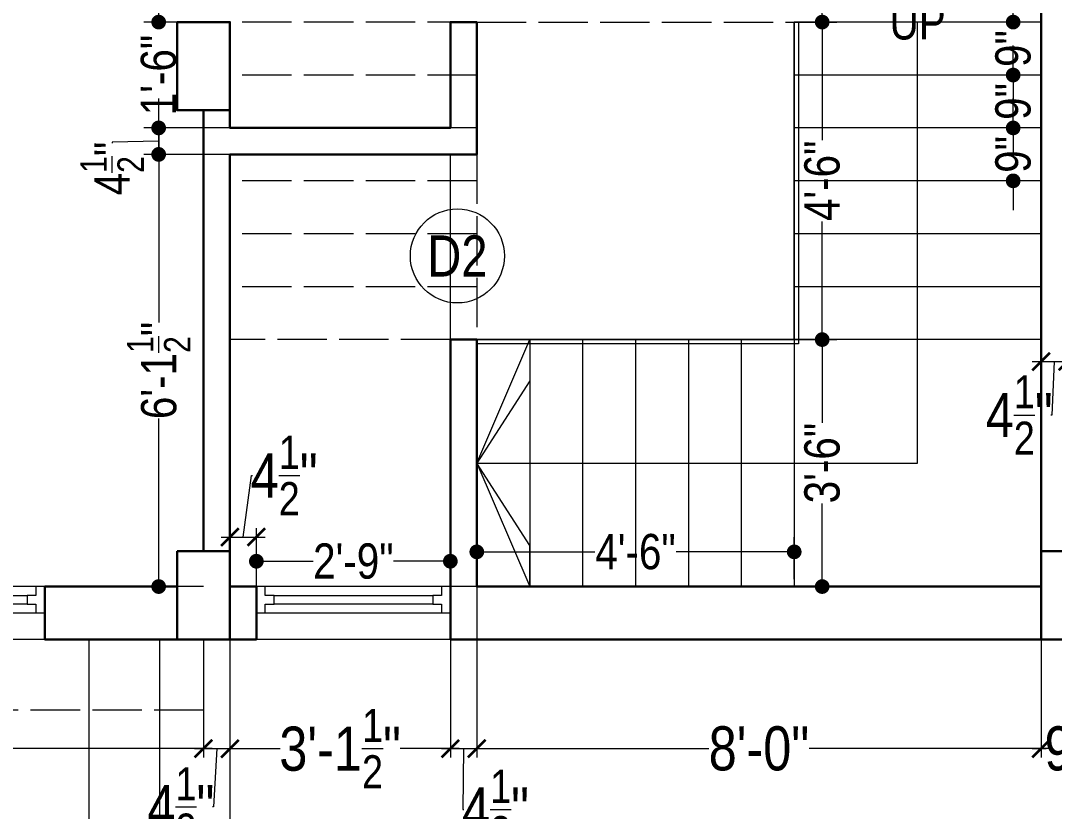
# Model space of a CAD drawing. Header units: millimetres. Extents: x 56222 to 162971, y -175692 to -121287.
# Drawn here: x 155127.7 to 155303.6, y -172640.8 to -172506.4 of the extents above; entities that cross this region are included whole.
import ezdxf

# ---------------------------------------------------------------- set-up
doc = ezdxf.new("R2010")
doc.units = ezdxf.units.MM
doc.header["$MEASUREMENT"] = 0
doc.header["$PDMODE"] = 35
doc.linetypes.add('ACAD_ISO02W100', pattern=[15, 12, -3])
doc.layers.get('Defpoints').update_dxf_attribs({"color": 220})
for name, color, linetype, lineweight in [('COLUMN', 1, 'Continuous', 30), ('FIRST FLOOR ( DIM )', 250, 'Continuous', 9), ('FIRST FLOOR_( PLine )_', 251, 'Continuous', 30), ('GROUND FLOOR', 7, 'Continuous', 9), ('GROUND FLOOR  ( DIM )', 7, 'Continuous', 9), ('GROUND FLOOR  ( PLINE )', 251, 'Continuous', 30), ('GROUND FLOOR ( DW_RAIL )', 7, 'Continuous', 9), ('GROUND FLOOR ( STAIR )', 251, 'Continuous', 9)]:
    doc.layers.add(name, color=color, linetype=linetype, lineweight=lineweight)
doc.layers.add('GROUND FLOOR  ( Text )', color=251, linetype='Continuous')
doc.styles.add('Cn BT~6', font='swissc.ttf', dxfattribs={"height": 6})
doc.styles.add("Cn_BT_0'-0", font='swissc.ttf')
doc.styles.add('Cn_BT_7', font='swissc.ttf', dxfattribs={"height": 7})
doc.styles.add('Cn_BT_7½', font='swissc.ttf', dxfattribs={"height": 7.5})
doc.dimstyles.new('Cn BT~6', dxfattribs={"dimtxt": 0.18, "dimasz": 2.5, "dimexe": 2.5, "dimexo": 0, "dimgap": 0.09, "dimtad": 0, "dimdec": 3, "dimzin": 3, "dimdsep": 46, "dimlunit": 4, "dimtxsty": 'Cn BT~6', "dimblk": 'DOT', "dimcen": 0.09, "dimdle": 2, "dimclrd": 250, "dimclre": 250, "dimclrt": 5, "dimadec": 0, "dimazin": 0, "dimtfac": 0.75, "dimtdec": 3, "dimtofl": 0, "dimtmove": 0, "dimatfit": 3, "dimfxl": 1, "dimtolj": 1, "dimtzin": 0, "dimlwd": 15, "dimlwe": 15, "dimarcsym": 0})
doc.dimstyles.new('Cn_BT_7½', dxfattribs={"dimtxt": 9, "dimasz": 3, "dimexe": 1.5, "dimexo": 0, "dimgap": 0.09, "dimtad": 0, "dimdec": 3, "dimzin": 3, "dimdsep": 46, "dimlunit": 4, "dimtxsty": 'Cn_BT_7½', "dimblk": 'ARCHTICK', "dimcen": 0.09, "dimdle": 1.5, "dimclrd": 251, "dimclre": 251, "dimclrt": 14, "dimadec": 0, "dimazin": 0, "dimtfac": 0.75, "dimtdec": 3, "dimtofl": 0, "dimtmove": 0, "dimatfit": 3, "dimfxl": 0, "dimtolj": 1, "dimtzin": 0, "dimlwd": 15, "dimlwe": 15, "dimarcsym": 0})

# ---------------------------------------------------------------- blocks, each defined once
blk = doc.blocks.new('_Dot')
at = {"color": 0, "linetype": 'ByBlock', "lineweight": -2}
blk.add_line((-0.5, 0), (-1, 0), dxfattribs=at)
at = {"color": 0, "linetype": 'ByBlock', "const_width": 0.5}
blk.add_lwpolyline([(-0.25, 0, 1), (0.25, 0, 1)], format="xyb", close=True, dxfattribs=at)
blk = doc.blocks.new('*D132')
at = {"layer": 'Defpoints', "color": 0, "transparency": 16777216}
for p in [(155264.06, -172461.62), (155265.3, -172461.62), (155259.3, -172506.62)]:
    blk.add_point(p, dxfattribs=at)
at = {"layer": 'GROUND FLOOR  ( DIM )', "color": 250, "lineweight": 15, "transparency": 16777216}
for p, q in [((155265.3, -172461.62), (155261.56, -172461.62)), ((155264.06, -172464.12), (155264.06, -172477.26)), ((155264.06, -172504.12), (155264.06, -172490.98)), ((155259.3, -172506.62), (155266.56, -172506.62))]:
    blk.add_line(p, q, dxfattribs=at)
at = {"layer": 'GROUND FLOOR  ( DIM )', "color": 250, "lineweight": 15, "transparency": 16777216, "xscale": 2.5, "yscale": 2.5, "zscale": 2.5}
for p, rotation in [((155264.06, -172461.62), 90), ((155264.06, -172506.62), 270)]:
    blk.add_blockref('_Dot', p, dxfattribs=dict(at, rotation=rotation))
at = {"layer": 'GROUND FLOOR  ( DIM )', "color": 5, "transparency": 16777216, "insert": (155264.06, -172484.12), "char_height": 6, "attachment_point": 5, "rotation": 90, "style": 'Cn BT~6'}
blk.add_mtext('\\A1;3\'-9"', dxfattribs=at)
blk = doc.blocks.new('_ArchTick')
at = {"color": 0, "linetype": 'ByBlock', "const_width": 0.15}
blk.add_lwpolyline([(-0.5, -0.5), (0.5, 0.5)], dxfattribs=at)
blk = doc.blocks.new('*D145')
at = {"layer": 'Defpoints', "color": 0, "transparency": 16777216}
for p in [(155008.8, -172611.62), (155158.8, -172611.62), (155158.8, -172630.19)]:
    blk.add_point(p, dxfattribs=at)
at = {"layer": 'GROUND FLOOR  ( DIM )', "color": 251, "lineweight": 15, "transparency": 16777216}
for p, q in [((155008.8, -172611.62), (155008.8, -172631.69)), ((155158.8, -172611.62), (155158.8, -172631.69)), ((155007.3, -172630.19), (155072.94, -172630.19)), ((155160.3, -172630.19), (155094.66, -172630.19))]:
    blk.add_line(p, q, dxfattribs=at)
at = {"layer": 'GROUND FLOOR  ( DIM )', "color": 251, "lineweight": 15, "transparency": 16777216, "xscale": 3, "yscale": 3, "zscale": 3, "rotation": 180}
blk.add_blockref('_ArchTick', (155008.8, -172630.19), dxfattribs=at)
at = {"layer": 'GROUND FLOOR  ( DIM )', "color": 251, "lineweight": 15, "transparency": 16777216, "xscale": 3, "yscale": 3, "zscale": 3}
blk.add_blockref('_ArchTick', (155158.8, -172630.19), dxfattribs=at)
at = {"layer": 'GROUND FLOOR  ( DIM )', "color": 14, "transparency": 16777216, "insert": (155083.8, -172630.19), "char_height": 7.5, "attachment_point": 5, "style": 'Cn_BT_7½'}
blk.add_mtext('\\A1;12\'-6"', dxfattribs=at)
blk = doc.blocks.new('*D146')
at = {"layer": 'Defpoints', "color": 0, "transparency": 16777216}
for p in [(155158.8, -172611.62), (155163.3, -172611.62), (155163.3, -172630.19)]:
    blk.add_point(p, dxfattribs=at)
at = {"layer": 'GROUND FLOOR  ( DIM )', "color": 251, "lineweight": 15, "transparency": 16777216}
for p, q in [((155158.8, -172611.62), (155158.8, -172631.69)), ((155163.3, -172611.62), (155163.3, -172631.69)), ((155157.3, -172630.19), (155164.8, -172630.19)), ((155161.05, -172630.19), (155160.51, -172640.11)), ((155160.51, -172640.11), (155160.33, -172640.11))]:
    blk.add_line(p, q, dxfattribs=at)
at = {"layer": 'GROUND FLOOR  ( DIM )', "color": 251, "lineweight": 15, "transparency": 16777216, "xscale": 3, "yscale": 3, "zscale": 3, "rotation": 180}
blk.add_blockref('_ArchTick', (155158.8, -172630.19), dxfattribs=at)
at = {"layer": 'GROUND FLOOR  ( DIM )', "color": 251, "lineweight": 15, "transparency": 16777216, "xscale": 3, "yscale": 3, "zscale": 3}
blk.add_blockref('_ArchTick', (155163.3, -172630.19), dxfattribs=at)
at = {"layer": 'GROUND FLOOR  ( DIM )', "color": 14, "transparency": 16777216, "insert": (155154.96, -172640.11), "char_height": 7.5, "attachment_point": 5, "style": 'Cn_BT_7½'}
blk.add_mtext('\\A1;4{\\H0.750000x;\\S1/2;}"', dxfattribs=at)
blk = doc.blocks.new('*D147')
at = {"layer": 'Defpoints', "color": 0, "transparency": 16777216}
for p in [(155163.3, -172611.62), (155200.8, -172611.62), (155200.8, -172630.19)]:
    blk.add_point(p, dxfattribs=at)
at = {"layer": 'GROUND FLOOR  ( DIM )', "color": 251, "lineweight": 15, "transparency": 16777216}
for p, q in [((155163.3, -172611.62), (155163.3, -172631.69)), ((155200.8, -172611.62), (155200.8, -172631.69)), ((155161.8, -172630.19), (155171.83, -172630.19)), ((155202.3, -172630.19), (155192.28, -172630.19))]:
    blk.add_line(p, q, dxfattribs=at)
at = {"layer": 'GROUND FLOOR  ( DIM )', "color": 251, "lineweight": 15, "transparency": 16777216, "xscale": 3, "yscale": 3, "zscale": 3, "rotation": 180}
blk.add_blockref('_ArchTick', (155163.3, -172630.19), dxfattribs=at)
at = {"layer": 'GROUND FLOOR  ( DIM )', "color": 251, "lineweight": 15, "transparency": 16777216, "xscale": 3, "yscale": 3, "zscale": 3}
blk.add_blockref('_ArchTick', (155200.8, -172630.19), dxfattribs=at)
at = {"layer": 'GROUND FLOOR  ( DIM )', "color": 14, "transparency": 16777216, "insert": (155182.05, -172630.19), "char_height": 7.5, "attachment_point": 5, "style": 'Cn_BT_7½'}
blk.add_mtext('\\A1;3\'-1{\\H0.750000x;\\S1/2;}"', dxfattribs=at)
blk = doc.blocks.new('*D148')
at = {"layer": 'Defpoints', "color": 0, "transparency": 16777216}
for p in [(155205.3, -172602.62), (155200.8, -172611.62), (155205.3, -172630.19)]:
    blk.add_point(p, dxfattribs=at)
at = {"layer": 'GROUND FLOOR  ( DIM )', "color": 251, "lineweight": 15, "transparency": 16777216}
for p, q in [((155205.3, -172602.62), (155205.3, -172631.69)), ((155200.8, -172611.62), (155200.8, -172631.69)), ((155199.3, -172630.19), (155206.8, -172630.19)), ((155203.05, -172630.19), (155202.93, -172640.54)), ((155202.93, -172640.54), (155203.11, -172640.54))]:
    blk.add_line(p, q, dxfattribs=at)
at = {"layer": 'GROUND FLOOR  ( DIM )', "color": 251, "lineweight": 15, "transparency": 16777216, "xscale": 3, "yscale": 3, "zscale": 3, "rotation": 180}
blk.add_blockref('_ArchTick', (155200.8, -172630.19), dxfattribs=at)
at = {"layer": 'GROUND FLOOR  ( DIM )', "color": 251, "lineweight": 15, "transparency": 16777216, "xscale": 3, "yscale": 3, "zscale": 3}
blk.add_blockref('_ArchTick', (155205.3, -172630.19), dxfattribs=at)
at = {"layer": 'GROUND FLOOR  ( DIM )', "color": 14, "transparency": 16777216, "insert": (155208.48, -172640.54), "char_height": 7.5, "attachment_point": 5, "style": 'Cn_BT_7½'}
blk.add_mtext('\\A1;4{\\H0.750000x;\\S1/2;}"', dxfattribs=at)
blk = doc.blocks.new('*D149')
at = {"layer": 'Defpoints', "color": 0, "transparency": 16777216}
for p in [(155205.3, -172602.62), (155301.3, -172611.62), (155301.3, -172630.19)]:
    blk.add_point(p, dxfattribs=at)
at = {"layer": 'GROUND FLOOR  ( DIM )', "color": 251, "lineweight": 15, "transparency": 16777216}
for p, q in [((155205.3, -172602.62), (155205.3, -172631.69)), ((155301.3, -172611.62), (155301.3, -172631.69)), ((155203.8, -172630.19), (155244.78, -172630.19)), ((155302.8, -172630.19), (155261.82, -172630.19))]:
    blk.add_line(p, q, dxfattribs=at)
at = {"layer": 'GROUND FLOOR  ( DIM )', "color": 251, "lineweight": 15, "transparency": 16777216, "xscale": 3, "yscale": 3, "zscale": 3, "rotation": 180}
blk.add_blockref('_ArchTick', (155205.3, -172630.19), dxfattribs=at)
at = {"layer": 'GROUND FLOOR  ( DIM )', "color": 251, "lineweight": 15, "transparency": 16777216, "xscale": 3, "yscale": 3, "zscale": 3}
blk.add_blockref('_ArchTick', (155301.3, -172630.19), dxfattribs=at)
at = {"layer": 'GROUND FLOOR  ( DIM )', "color": 14, "transparency": 16777216, "insert": (155253.3, -172630.19), "char_height": 7.5, "attachment_point": 5, "style": 'Cn_BT_7½'}
blk.add_mtext('\\A1;8\'-0"', dxfattribs=at)
blk = doc.blocks.new('*D150')
at = {"layer": 'Defpoints', "color": 0, "transparency": 16777216}
for p in [(155301.3, -172611.62), (155310.3, -172611.62), (155310.3, -172630.19)]:
    blk.add_point(p, dxfattribs=at)
at = {"layer": 'GROUND FLOOR  ( DIM )', "color": 251, "lineweight": 15, "transparency": 16777216}
for p, q in [((155301.3, -172611.62), (155301.3, -172631.69)), ((155310.3, -172611.62), (155310.3, -172631.69)), ((155299.8, -172630.19), (155302.15, -172630.19)), ((155311.8, -172630.19), (155309.46, -172630.19))]:
    blk.add_line(p, q, dxfattribs=at)
at = {"layer": 'GROUND FLOOR  ( DIM )', "color": 251, "lineweight": 15, "transparency": 16777216, "xscale": 3, "yscale": 3, "zscale": 3, "rotation": 180}
blk.add_blockref('_ArchTick', (155301.3, -172630.19), dxfattribs=at)
at = {"layer": 'GROUND FLOOR  ( DIM )', "color": 251, "lineweight": 15, "transparency": 16777216, "xscale": 3, "yscale": 3, "zscale": 3}
blk.add_blockref('_ArchTick', (155310.3, -172630.19), dxfattribs=at)
at = {"layer": 'GROUND FLOOR  ( DIM )', "color": 14, "transparency": 16777216, "insert": (155305.8, -172630.19), "char_height": 7.5, "attachment_point": 5, "style": 'Cn_BT_7½'}
blk.add_mtext('\\A1;9"', dxfattribs=at)
blk = doc.blocks.new('*D153')
at = {"layer": 'Defpoints', "color": 0, "transparency": 16777216}
for p in [(155151.18, -172529.12), (155163.3, -172529.12), (155158.8, -172602.62)]:
    blk.add_point(p, dxfattribs=at)
at = {"layer": 'GROUND FLOOR  ( DIM )', "color": 250, "lineweight": 15, "transparency": 16777216}
for p, q in [((155163.3, -172529.12), (155148.68, -172529.12)), ((155151.18, -172531.62), (155151.18, -172557.7)), ((155151.18, -172600.12), (155151.18, -172574.04)), ((155158.8, -172602.62), (155148.68, -172602.62))]:
    blk.add_line(p, q, dxfattribs=at)
at = {"layer": 'GROUND FLOOR  ( DIM )', "color": 250, "lineweight": 15, "transparency": 16777216, "xscale": 2.5, "yscale": 2.5, "zscale": 2.5}
for p, rotation in [((155151.18, -172529.12), 90), ((155151.18, -172602.62), 270)]:
    blk.add_blockref('_Dot', p, dxfattribs=dict(at, rotation=rotation))
at = {"layer": 'GROUND FLOOR  ( DIM )', "color": 5, "transparency": 16777216, "insert": (155151.18, -172565.87), "char_height": 6, "attachment_point": 5, "rotation": 90, "style": 'Cn BT~6'}
blk.add_mtext('\\A1;6\'-1{\\H0.750000x;\\S1/2;}"', dxfattribs=at)
blk = doc.blocks.new('*D154')
at = {"layer": 'Defpoints', "color": 0, "transparency": 16777216}
for p in [(155151.18, -172524.62), (155163.3, -172524.62), (155163.3, -172529.12)]:
    blk.add_point(p, dxfattribs=at)
at = {"layer": 'GROUND FLOOR  ( DIM )', "color": 250, "lineweight": 15, "transparency": 16777216}
for p, q in [((155151.18, -172522.12), (155151.18, -172519.62)), ((155163.3, -172524.62), (155148.68, -172524.62)), ((155151.18, -172529.12), (155151.18, -172524.62)), ((155151.18, -172526.87), (155143.26, -172527.04)), ((155143.26, -172527.04), (155143.26, -172527.22)), ((155163.3, -172529.12), (155148.68, -172529.12)), ((155151.18, -172531.62), (155151.18, -172534.12))]:
    blk.add_line(p, q, dxfattribs=at)
at = {"layer": 'GROUND FLOOR  ( DIM )', "color": 250, "lineweight": 15, "transparency": 16777216, "xscale": 2.5, "yscale": 2.5, "zscale": 2.5}
for p, rotation in [((155151.18, -172524.62), 270), ((155151.18, -172529.12), 90)]:
    blk.add_blockref('_Dot', p, dxfattribs=dict(at, rotation=rotation))
at = {"layer": 'GROUND FLOOR  ( DIM )', "color": 5, "transparency": 16777216, "insert": (155143.26, -172531.53), "char_height": 6, "attachment_point": 5, "rotation": 90, "style": 'Cn BT~6'}
blk.add_mtext('\\A1;4{\\H0.750000x;\\S1/2;}"', dxfattribs=at)
blk = doc.blocks.new('*D155')
at = {"layer": 'Defpoints', "color": 0, "transparency": 16777216}
for p in [(155151.18, -172506.62), (155158.8, -172506.62), (155163.3, -172524.62)]:
    blk.add_point(p, dxfattribs=at)
at = {"layer": 'GROUND FLOOR  ( DIM )', "color": 250, "lineweight": 15, "transparency": 16777216}
for p, q in [((155151.18, -172504.12), (155151.18, -172501.62)), ((155158.8, -172506.62), (155148.68, -172506.62)), ((155163.3, -172524.62), (155148.68, -172524.62)), ((155151.18, -172527.12), (155151.18, -172529.62))]:
    blk.add_line(p, q, dxfattribs=at)
at = {"layer": 'GROUND FLOOR  ( DIM )', "color": 250, "lineweight": 15, "transparency": 16777216, "xscale": 2.5, "yscale": 2.5, "zscale": 2.5}
for p, rotation in [((155151.18, -172506.62), 270), ((155151.18, -172524.62), 90)]:
    blk.add_blockref('_Dot', p, dxfattribs=dict(at, rotation=rotation))
at = {"layer": 'GROUND FLOOR  ( DIM )', "color": 5, "transparency": 16777216, "insert": (155151.18, -172515.62), "char_height": 6, "attachment_point": 5, "rotation": 90, "style": 'Cn BT~6'}
blk.add_mtext('\\A1;1\'-6"', dxfattribs=at)
blk = doc.blocks.new('*D161')
at = {"layer": 'Defpoints', "color": 0, "transparency": 16777216}
for p in [(155205.3, -172596.72), (155205.3, -172601.35), (155259.3, -172601.35)]:
    blk.add_point(p, dxfattribs=at)
at = {"layer": 'GROUND FLOOR  ( DIM )', "color": 250, "lineweight": 15, "transparency": 16777216}
for p, q in [((155205.3, -172601.35), (155205.3, -172594.22)), ((155259.3, -172601.35), (155259.3, -172594.22)), ((155207.8, -172596.72), (155225.41, -172596.72)), ((155256.8, -172596.72), (155239.2, -172596.72))]:
    blk.add_line(p, q, dxfattribs=at)
at = {"layer": 'GROUND FLOOR  ( DIM )', "color": 250, "lineweight": 15, "transparency": 16777216, "xscale": 2.5, "yscale": 2.5, "zscale": 2.5, "rotation": 180}
blk.add_blockref('_Dot', (155205.3, -172596.72), dxfattribs=at)
at = {"layer": 'GROUND FLOOR  ( DIM )', "color": 250, "lineweight": 15, "transparency": 16777216, "xscale": 2.5, "yscale": 2.5, "zscale": 2.5}
blk.add_blockref('_Dot', (155259.3, -172596.72), dxfattribs=at)
at = {"layer": 'GROUND FLOOR  ( DIM )', "color": 5, "transparency": 16777216, "insert": (155232.3, -172596.72), "char_height": 6, "attachment_point": 5, "style": 'Cn BT~6'}
blk.add_mtext('\\A1;4\'-6"', dxfattribs=at)
blk = doc.blocks.new('*D162')
at = {"layer": 'Defpoints', "color": 0, "transparency": 16777216}
for p in [(155301.3, -172506.62), (155296.55, -172515.62), (155300.6, -172515.62)]:
    blk.add_point(p, dxfattribs=at)
at = {"layer": 'GROUND FLOOR  ( DIM )', "color": 250, "lineweight": 15, "transparency": 16777216}
for p, q in [((155296.55, -172504.12), (155296.55, -172501.62)), ((155301.3, -172506.62), (155294.05, -172506.62)), ((155300.6, -172515.62), (155294.05, -172515.62)), ((155296.55, -172518.12), (155296.55, -172520.62))]:
    blk.add_line(p, q, dxfattribs=at)
at = {"layer": 'GROUND FLOOR  ( DIM )', "color": 250, "lineweight": 15, "transparency": 16777216, "xscale": 2.5, "yscale": 2.5, "zscale": 2.5}
for p, rotation in [((155296.55, -172506.62), 270), ((155296.55, -172515.62), 90)]:
    blk.add_blockref('_Dot', p, dxfattribs=dict(at, rotation=rotation))
at = {"layer": 'GROUND FLOOR  ( DIM )', "color": 5, "transparency": 16777216, "insert": (155296.55, -172511.12), "char_height": 6, "attachment_point": 5, "rotation": 90, "style": 'Cn BT~6'}
blk.add_mtext('\\A1;9"', dxfattribs=at)
blk = doc.blocks.new('*D163')
at = {"layer": 'Defpoints', "color": 0, "transparency": 16777216}
for p in [(155300.6, -172515.62), (155296.55, -172524.62), (155300.6, -172524.62)]:
    blk.add_point(p, dxfattribs=at)
at = {"layer": 'GROUND FLOOR  ( DIM )', "color": 250, "lineweight": 15, "transparency": 16777216}
for p, q in [((155296.55, -172513.12), (155296.55, -172510.62)), ((155300.6, -172515.62), (155294.05, -172515.62)), ((155300.6, -172524.62), (155294.05, -172524.62)), ((155296.55, -172527.12), (155296.55, -172529.62))]:
    blk.add_line(p, q, dxfattribs=at)
at = {"layer": 'GROUND FLOOR  ( DIM )', "color": 250, "lineweight": 15, "transparency": 16777216, "xscale": 2.5, "yscale": 2.5, "zscale": 2.5}
for p, rotation in [((155296.55, -172515.62), 270), ((155296.55, -172524.62), 90)]:
    blk.add_blockref('_Dot', p, dxfattribs=dict(at, rotation=rotation))
at = {"layer": 'GROUND FLOOR  ( DIM )', "color": 5, "transparency": 16777216, "insert": (155296.55, -172520.12), "char_height": 6, "attachment_point": 5, "rotation": 90, "style": 'Cn BT~6'}
blk.add_mtext('\\A1;9"', dxfattribs=at)
blk = doc.blocks.new('*D164')
at = {"layer": 'Defpoints', "color": 0, "transparency": 16777216}
for p in [(155300.6, -172524.62), (155296.55, -172533.62), (155300.6, -172533.62)]:
    blk.add_point(p, dxfattribs=at)
at = {"layer": 'GROUND FLOOR  ( DIM )', "color": 250, "lineweight": 15, "transparency": 16777216}
for p, q in [((155296.55, -172522.12), (155296.55, -172519.62)), ((155300.6, -172524.62), (155294.05, -172524.62)), ((155300.6, -172533.62), (155294.05, -172533.62)), ((155296.55, -172536.12), (155296.55, -172538.62))]:
    blk.add_line(p, q, dxfattribs=at)
at = {"layer": 'GROUND FLOOR  ( DIM )', "color": 250, "lineweight": 15, "transparency": 16777216, "xscale": 2.5, "yscale": 2.5, "zscale": 2.5}
for p, rotation in [((155296.55, -172524.62), 270), ((155296.55, -172533.62), 90)]:
    blk.add_blockref('_Dot', p, dxfattribs=dict(at, rotation=rotation))
at = {"layer": 'GROUND FLOOR  ( DIM )', "color": 5, "transparency": 16777216, "insert": (155296.55, -172529.12), "char_height": 6, "attachment_point": 5, "rotation": 90, "style": 'Cn BT~6'}
blk.add_mtext('\\A1;9"', dxfattribs=at)
blk = doc.blocks.new('*D165')
at = {"layer": 'Defpoints', "color": 0, "transparency": 16777216}
for p in [(155259.3, -172560.62), (155264.06, -172560.62), (155259.3, -172602.62)]:
    blk.add_point(p, dxfattribs=at)
at = {"layer": 'GROUND FLOOR  ( DIM )', "color": 250, "lineweight": 15, "transparency": 16777216}
for p, q in [((155259.3, -172560.62), (155266.56, -172560.62)), ((155264.06, -172563.12), (155264.06, -172574.76)), ((155264.06, -172600.12), (155264.06, -172588.48)), ((155259.3, -172602.62), (155266.56, -172602.62))]:
    blk.add_line(p, q, dxfattribs=at)
at = {"layer": 'GROUND FLOOR  ( DIM )', "color": 250, "lineweight": 15, "transparency": 16777216, "xscale": 2.5, "yscale": 2.5, "zscale": 2.5}
for p, rotation in [((155264.06, -172560.62), 90), ((155264.06, -172602.62), 270)]:
    blk.add_blockref('_Dot', p, dxfattribs=dict(at, rotation=rotation))
at = {"layer": 'GROUND FLOOR  ( DIM )', "color": 5, "transparency": 16777216, "insert": (155264.06, -172581.62), "char_height": 6, "attachment_point": 5, "rotation": 90, "style": 'Cn BT~6'}
blk.add_mtext('\\A1;3\'-6"', dxfattribs=at)
blk = doc.blocks.new('*D166')
at = {"layer": 'Defpoints', "color": 0, "transparency": 16777216}
for p in [(155260, -172506.62), (155264.06, -172506.62), (155259.3, -172560.62)]:
    blk.add_point(p, dxfattribs=at)
at = {"layer": 'GROUND FLOOR  ( DIM )', "color": 250, "lineweight": 15, "transparency": 16777216}
for p, q in [((155260, -172506.62), (155266.56, -172506.62)), ((155264.06, -172509.12), (155264.06, -172526.72)), ((155264.06, -172558.12), (155264.06, -172540.51)), ((155259.3, -172560.62), (155266.56, -172560.62))]:
    blk.add_line(p, q, dxfattribs=at)
at = {"layer": 'GROUND FLOOR  ( DIM )', "color": 250, "lineweight": 15, "transparency": 16777216, "xscale": 2.5, "yscale": 2.5, "zscale": 2.5}
for p, rotation in [((155264.06, -172506.62), 90), ((155264.06, -172560.62), 270)]:
    blk.add_blockref('_Dot', p, dxfattribs=dict(at, rotation=rotation))
at = {"layer": 'GROUND FLOOR  ( DIM )', "color": 5, "transparency": 16777216, "insert": (155264.06, -172533.62), "char_height": 6, "attachment_point": 5, "rotation": 90, "style": 'Cn BT~6'}
blk.add_mtext('\\A1;4\'-6"', dxfattribs=at)
blk = doc.blocks.new('*D170')
at = {"layer": 'Defpoints', "color": 0, "transparency": 16777216}
for p in [(154999.8, -172611.62), (155400.3, -172611.62), (155400.3, -172659.91)]:
    blk.add_point(p, dxfattribs=at)
at = {"layer": 'GROUND FLOOR  ( DIM )', "color": 250, "lineweight": 15, "transparency": 16777216}
for p, q in [((154999.8, -172611.62), (154999.8, -172662.41)), ((155400.3, -172611.62), (155400.3, -172662.41)), ((155002.3, -172659.91), (155187.87, -172659.91)), ((155397.8, -172659.91), (155212.24, -172659.91))]:
    blk.add_line(p, q, dxfattribs=at)
at = {"layer": 'GROUND FLOOR  ( DIM )', "color": 250, "lineweight": 15, "transparency": 16777216, "xscale": 2.5, "yscale": 2.5, "zscale": 2.5, "rotation": 180}
blk.add_blockref('_Dot', (154999.8, -172659.91), dxfattribs=at)
at = {"layer": 'GROUND FLOOR  ( DIM )', "color": 250, "lineweight": 15, "transparency": 16777216, "xscale": 2.5, "yscale": 2.5, "zscale": 2.5}
blk.add_blockref('_Dot', (155400.3, -172659.91), dxfattribs=at)
at = {"layer": 'GROUND FLOOR  ( DIM )', "color": 5, "transparency": 16777216, "insert": (155200.05, -172659.91), "char_height": 7, "attachment_point": 5, "style": "Cn_BT_0'-0"}
blk.add_mtext('\\A1;{\\fSwis721 Cn BT|b1|i0|c0|p34;33\'-4{\\H0.750000x;\\S1/2;}"}', dxfattribs=at)
blk = doc.blocks.new('*D128')
at = {"layer": 'Defpoints', "color": 0, "transparency": 16777216}
for p in [(155301.3, -172557.83), (155305.8, -172557.83), (155305.8, -172564.35)]:
    blk.add_point(p, dxfattribs=at)
at = {"layer": 'GROUND FLOOR  ( DIM )', "color": 251, "lineweight": 15, "transparency": 16777216}
for p, q in [((155301.3, -172557.83), (155301.3, -172565.85)), ((155305.8, -172557.83), (155305.8, -172565.85)), ((155299.8, -172564.35), (155307.3, -172564.35)), ((155303.55, -172564.35), (155303.13, -172573.45)), ((155303.13, -172573.45), (155302.95, -172573.45))]:
    blk.add_line(p, q, dxfattribs=at)
at = {"layer": 'GROUND FLOOR  ( DIM )', "color": 251, "lineweight": 15, "transparency": 16777216, "xscale": 3, "yscale": 3, "zscale": 3, "rotation": 180}
blk.add_blockref('_ArchTick', (155301.3, -172564.35), dxfattribs=at)
at = {"layer": 'GROUND FLOOR  ( DIM )', "color": 251, "lineweight": 15, "transparency": 16777216, "xscale": 3, "yscale": 3, "zscale": 3}
blk.add_blockref('_ArchTick', (155305.8, -172564.35), dxfattribs=at)
at = {"layer": 'GROUND FLOOR  ( DIM )', "color": 14, "transparency": 16777216, "insert": (155297.58, -172573.45), "char_height": 7.5, "attachment_point": 5, "style": 'Cn_BT_7½'}
blk.add_mtext('\\A1;4{\\H0.750000x;\\S1/2;}"', dxfattribs=at)
blk = doc.blocks.new('*D123')
at = {"layer": 'Defpoints', "color": 0, "transparency": 16777216}
for p in [(155167.8, -172594.2), (155163.3, -172602.62), (155167.8, -172602.62)]:
    blk.add_point(p, dxfattribs=at)
at = {"layer": 'FIRST FLOOR ( DIM )', "color": 251, "lineweight": 15, "transparency": 16777216}
for p, q in [((155165.55, -172594.2), (155166.98, -172583.73)), ((155166.98, -172583.73), (155167.16, -172583.73)), ((155163.3, -172602.62), (155163.3, -172592.7)), ((155167.8, -172602.62), (155167.8, -172592.7)), ((155161.8, -172594.2), (155169.3, -172594.2))]:
    blk.add_line(p, q, dxfattribs=at)
at = {"layer": 'FIRST FLOOR ( DIM )', "color": 251, "lineweight": 15, "transparency": 16777216, "xscale": 3, "yscale": 3, "zscale": 3, "rotation": 180}
blk.add_blockref('_ArchTick', (155163.3, -172594.2), dxfattribs=at)
at = {"layer": 'FIRST FLOOR ( DIM )', "color": 251, "lineweight": 15, "transparency": 16777216, "xscale": 3, "yscale": 3, "zscale": 3}
blk.add_blockref('_ArchTick', (155167.8, -172594.2), dxfattribs=at)
at = {"layer": 'FIRST FLOOR ( DIM )', "color": 14, "transparency": 16777216, "insert": (155172.53, -172583.73), "char_height": 7.5, "attachment_point": 5, "style": 'Cn_BT_7½'}
blk.add_mtext('\\A1;4{\\H0.750000x;\\S1/2;}"', dxfattribs=at)
blk = doc.blocks.new('*D125')
at = {"layer": 'Defpoints', "color": 0, "transparency": 16777216}
for p in [(155200.8, -172598.32), (155167.8, -172602.62), (155200.8, -172602.62)]:
    blk.add_point(p, dxfattribs=at)
at = {"layer": 'GROUND FLOOR  ( DIM )', "color": 250, "lineweight": 15, "transparency": 16777216}
for p, q in [((155167.8, -172602.62), (155167.8, -172595.82)), ((155200.8, -172602.62), (155200.8, -172595.82)), ((155170.3, -172598.32), (155177.47, -172598.32)), ((155198.3, -172598.32), (155191.13, -172598.32))]:
    blk.add_line(p, q, dxfattribs=at)
at = {"layer": 'GROUND FLOOR  ( DIM )', "color": 250, "lineweight": 15, "transparency": 16777216, "xscale": 2.5, "yscale": 2.5, "zscale": 2.5, "rotation": 180}
blk.add_blockref('_Dot', (155167.8, -172598.32), dxfattribs=at)
at = {"layer": 'GROUND FLOOR  ( DIM )', "color": 250, "lineweight": 15, "transparency": 16777216, "xscale": 2.5, "yscale": 2.5, "zscale": 2.5}
blk.add_blockref('_Dot', (155200.8, -172598.32), dxfattribs=at)
at = {"layer": 'GROUND FLOOR  ( DIM )', "color": 5, "transparency": 16777216, "insert": (155184.3, -172598.32), "char_height": 6, "attachment_point": 5, "style": 'Cn BT~6'}
blk.add_mtext('\\A1;2\'-9"', dxfattribs=at)

msp = doc.modelspace()

# ---------------------------------------------------------------- linework, layer by layer
at = {"layer": 'COLUMN'}
for points in [[(155154.3023, -172506.61813), (155163.3023, -172506.61813), (155163.3023, -172521.61813), (155154.3023, -172521.61813)], [(155154.3023, -172596.61813), (155163.3023, -172596.61813), (155163.3023, -172611.61813), (155154.3023, -172611.61813)], [(155301.3023, -172596.61813), (155310.3023, -172596.61813), (155310.3023, -172611.61813), (155301.3023, -172611.61813)]]:
    msp.add_lwpolyline(points, close=True, dxfattribs=at)
at = {"layer": 'FIRST FLOOR_( PLine )_'}
msp.add_lwpolyline([(155163.3023, -172602.61813), (155167.8023, -172602.61813), (155167.8023, -172611.61813), (155163.3023, -172611.61813)], close=True, dxfattribs=at)
at = {"layer": 'GROUND FLOOR'}
for p, q in [((155301.3023, -172457.11813), (155301.3023, -172611.61813)), ((155200.8023, -172524.61813), (155200.8023, -172506.61813)), ((155205.3023, -172529.11813), (155205.3023, -172506.61813)), ((155200.8023, -172611.61813), (155200.8023, -172529.11813)), ((155205.3023, -172602.61813), (155205.3023, -172560.61813)), ((155158.8023, -172602.61813), (155056.8023, -172602.61813)), ((155131.8023, -172602.61813), (155131.8023, -172611.61813)), ((155301.3023, -172602.61813), (155163.3023, -172602.61813)), ((155301.3023, -172602.61813), (155301.3023, -172611.61813)), ((155400.3023, -172611.61813), (154999.8023, -172611.61813)), ((155139.3023, -172611.61813), (155139.3023, -172723.86813)), ((155151.3023, -172611.61813), (155151.3023, -172723.86813)), ((155163.3023, -172611.61813), (155163.3023, -172723.86813))]:
    msp.add_line(p, q, dxfattribs=at)
at = {"layer": 'GROUND FLOOR', "linetype": 'ACAD_ISO02W100', "ltscale": 0.7}
msp.add_line((155205.3023, -172506.61813), (155259.3023, -172506.61813), dxfattribs=at)
at = {"layer": 'GROUND FLOOR', "color": 5}
msp.add_line((155205.3023, -172529.11813), (155163.3023, -172529.11813), dxfattribs=at)
at = {"layer": 'GROUND FLOOR', "color": 1, "linetype": 'ACAD_ISO02W100', "ltscale": 0.7}
msp.add_lwpolyline([(155158.8023, -172611.61813), (155158.8023, -172623.61813), (154995.3023, -172623.61813), (154995.3023, -172295.11813), (154999.8023, -172295.11813)], dxfattribs=at)
at = {"layer": 'GROUND FLOOR'}
msp.add_lwpolyline([(155259.3023, -172506.61813), (155259.3023, -172560.61813), (155205.3023, -172560.61813)], dxfattribs=at)
at = {"layer": 'GROUND FLOOR  ( DIM )', "color": 5}
msp.add_circle((155202.00084, -172546.39371), 8, dxfattribs=at)
at = {"layer": 'GROUND FLOOR  ( PLINE )'}
for points in [[(155301.3023, -172457.11813), (155329.8023, -172457.11813), (155329.8023, -172461.61813), (155305.8023, -172461.61813), (155305.8023, -172589.11813), (155334.3023, -172589.11813), (155334.3023, -172593.61813), (155310.3023, -172593.61813), (155310.3023, -172611.61813), (155301.3023, -172611.61813)], [(155158.8023, -172521.61813), (155163.3023, -172521.61813), (155163.3023, -172524.61813), (155200.8023, -172524.61813), (155200.8023, -172506.61813), (155205.3023, -172506.61813), (155205.3023, -172529.11813), (155163.3023, -172529.11813), (155163.3023, -172596.61813), (155158.8023, -172596.61813)], [(155301.3023, -172602.61813), (155205.3023, -172602.61813), (155205.3023, -172560.61813), (155200.8023, -172560.61813), (155200.8023, -172611.61813), (155301.3023, -172611.61813)], [(155131.8023, -172602.61813), (155154.3023, -172602.61813), (155154.3023, -172611.61813), (155131.8023, -172611.61813)]]:
    msp.add_lwpolyline(points, close=True, dxfattribs=at)
at = {"layer": 'GROUND FLOOR ( DW_RAIL )'}
for points in [[(155131.8023, -172602.61813), (155130.3023, -172602.61813), (155130.3023, -172604.11813), (155128.8023, -172604.11813), (155128.8023, -172605.61813), (155086.8023, -172605.61813), (155086.8023, -172604.11813), (155085.3023, -172604.11813), (155085.3023, -172602.61813), (155083.8023, -172602.61813), (155083.8023, -172607.11813), (155085.3023, -172607.11813), (155085.3023, -172605.61813), (155086.8023, -172605.61813), (155086.8023, -172604.11813), (155128.8023, -172604.11813), (155128.8023, -172605.61813), (155130.3023, -172605.61813), (155130.3023, -172607.11813), (155131.8023, -172607.11813), (155131.8023, -172602.61813), (155083.8023, -172602.61813), (155083.8023, -172607.11813), (155131.8023, -172607.11813)], [(155200.8023, -172602.61813), (155199.3023, -172602.61813), (155199.3023, -172604.11813), (155197.8023, -172604.11813), (155197.8023, -172605.61813), (155170.8023, -172605.61813), (155170.8023, -172604.11813), (155169.3023, -172604.11813), (155169.3023, -172602.61813), (155167.8023, -172602.61813), (155167.8023, -172607.11813), (155169.3023, -172607.11813), (155169.3023, -172605.61813), (155170.8023, -172605.61813), (155170.8023, -172604.11813), (155197.8023, -172604.11813), (155197.8023, -172605.61813), (155199.3023, -172605.61813), (155199.3023, -172607.11813), (155200.8023, -172607.11813), (155200.8023, -172602.61813), (155167.8023, -172602.61813), (155167.8023, -172607.11813), (155200.8023, -172607.11813)]]:
    msp.add_lwpolyline(points, close=True, dxfattribs=at)
at = {"layer": 'GROUND FLOOR ( STAIR )', "color": 5, "linetype": 'ACAD_ISO02W100', "ltscale": 0.7}
for p, q in [((155205.3023, -172506.61813), (155163.3023, -172506.61813)), ((155205.3023, -172515.61813), (155163.3023, -172515.61813)), ((155205.3023, -172524.61813), (155163.3023, -172524.61813)), ((155205.3023, -172524.61813), (155163.3023, -172524.61813)), ((155205.3023, -172529.11813), (155205.3023, -172560.61813)), ((155205.3023, -172533.61813), (155163.3023, -172533.61813)), ((155205.3023, -172542.61813), (155163.3023, -172542.61813)), ((155205.3023, -172551.61813), (155163.3023, -172551.61813)), ((155200.8023, -172560.61813), (155163.3023, -172560.61813))]:
    msp.add_line(p, q, dxfattribs=at)
at = {"layer": 'GROUND FLOOR ( STAIR )'}
for p, q in [((155301.3023, -172506.61813), (155259.3023, -172506.61813)), ((155259.3023, -172506.61813), (155259.3023, -172602.61813)), ((155301.3023, -172515.61813), (155259.3023, -172515.61813)), ((155301.3023, -172524.61813), (155259.3023, -172524.61813)), ((155301.3023, -172533.61813), (155259.3023, -172533.61813)), ((155301.3023, -172542.61813), (155259.3023, -172542.61813)), ((155301.3023, -172551.61813), (155259.3023, -172551.61813)), ((155301.3023, -172560.61813), (155205.3023, -172560.61813)), ((155214.3023, -172560.61813), (155214.3023, -172602.61813)), ((155223.3023, -172560.61813), (155223.3023, -172602.61813)), ((155232.3023, -172560.61813), (155232.3023, -172602.61813)), ((155241.3023, -172560.61813), (155241.3023, -172602.61813)), ((155250.3023, -172560.61813), (155250.3023, -172602.61813))]:
    msp.add_line(p, q, dxfattribs=at)
msp.add_lwpolyline([(155205.3023, -172581.61813), (155214.3023, -172560.61813), (155214.3023, -172567.61813), (155205.3023, -172581.61813), (155214.3023, -172602.61813), (155214.3023, -172595.61813), (155205.3023, -172581.61813), (155280.3023, -172581.61813), (155280.3023, -172506.61813)], dxfattribs=at)
msp.add_lwpolyline([(155205.3023, -172560.61813), (155259.3023, -172560.61813), (155259.3023, -172506.61813), (155260.0023, -172506.61813), (155260.0023, -172561.31813), (155205.3023, -172561.31813)], close=True, dxfattribs=at)

# ---------------------------------------------------------------- texts
at = {"layer": 'GROUND FLOOR  ( DIM )', "color": 5, "insert": (155202.00084, -172546.39371), "char_height": 7, "attachment_point": 5, "style": 'Cn_BT_7'}
msp.add_mtext('D2', dxfattribs=at)
at = {"layer": 'GROUND FLOOR  ( Text )', "insert": (155280.3023, -172506.61813), "char_height": 6, "attachment_point": 5, "style": "Cn_BT_0'-0"}
msp.add_mtext('UP', dxfattribs=at)

# ---------------------------------------------------------------- dimensions: what is measured, and where the dimension line sits
at = {"layer": 'FIRST FLOOR ( DIM )'}
dim = msp.add_linear_dim(base=(155167.8023, -172594.20497), p1=(155163.3023, -172602.61813), p2=(155167.8023, -172602.61813), dimstyle='Cn_BT_7½', override={"dimtmove": 1}, dxfattribs=at)
dim.commit()
dim.dimension.update_dxf_attribs({"geometry": '*D123', "text_midpoint": (155167.24775, -172583.7302), "dimtype": 160})
at = {"layer": 'GROUND FLOOR  ( DIM )'}
for base, p1, p2, picture, middle in [((155264.05826, -172461.61813), (155259.3023, -172506.61813), (155265.3023, -172461.61813), '*D132', (155264.05826, -172484.11813)), ((155151.17893, -172529.11813), (155158.8023, -172602.61813), (155163.3023, -172529.11813), '*D153', (155151.17893, -172565.86813)), ((155264.05826, -172560.61813), (155259.3023, -172602.61813), (155259.3023, -172560.61813), '*D165', (155264.05826, -172581.61813))]:
    dim = msp.add_linear_dim(base=base, p1=p1, p2=p2, angle=90, dimstyle='Cn BT~6', dxfattribs=at)
    dim.commit()
    dim.dimension.update_dxf_attribs({"geometry": picture, "text_midpoint": middle})
for base, p1, p2, picture, middle in [((155151.17893, -172506.61813), (155163.3023, -172524.61813), (155158.8023, -172506.61813), '*D155', (155151.17893, -172515.61813)), ((155296.54634, -172515.61813), (155301.3023, -172506.61813), (155300.6023, -172515.61813), '*D162', (155296.54634, -172511.11813)), ((155264.05826, -172506.61813), (155259.3023, -172560.61813), (155260.0023, -172506.61813), '*D166', (155264.05826, -172533.61813)), ((155296.54634, -172524.61813), (155300.6023, -172515.61813), (155300.6023, -172524.61813), '*D163', (155296.54634, -172520.11813)), ((155296.54634, -172533.61813), (155300.6023, -172524.61813), (155300.6023, -172533.61813), '*D164', (155296.54634, -172529.11813))]:
    dim = msp.add_linear_dim(base=base, p1=p1, p2=p2, angle=90, dimstyle='Cn BT~6', override={"dimtmove": 1}, dxfattribs=at)
    dim.commit()
    dim.dimension.update_dxf_attribs({"geometry": picture, "text_midpoint": middle})
dim = msp.add_linear_dim(base=(155151.17893, -172524.61813), p1=(155163.3023, -172529.11813), p2=(155163.3023, -172524.61813), angle=90, dimstyle='Cn BT~6', override={"dimtmove": 1}, dxfattribs=at)
dim.commit()
dim.dimension.update_dxf_attribs({"geometry": '*D154', "text_midpoint": (155143.26178, -172527.30539), "dimtype": 160})
for base, p1, p2, picture, middle in [((155305.8023, -172564.34659), (155301.3023, -172557.82864), (155305.8023, -172557.82864), '*D128', (155302.85638, -172573.44682)), ((155205.3023, -172630.18992), (155200.8023, -172611.61813), (155205.3023, -172602.61813), '*D148', (155203.2045, -172640.53543)), ((155163.3023, -172630.18992), (155158.8023, -172611.61813), (155163.3023, -172611.61813), '*D146', (155160.23841, -172640.11237))]:
    dim = msp.add_linear_dim(base=base, p1=p1, p2=p2, dimstyle='Cn_BT_7½', override={"dimtmove": 1}, dxfattribs=at)
    dim.commit()
    dim.dimension.update_dxf_attribs({"geometry": picture, "text_midpoint": middle, "dimtype": 160})
for base, p1, p2, dimstyle, picture, middle in [((155205.3023, -172596.72285), (155259.3023, -172601.34513), (155205.3023, -172601.34513), 'Cn BT~6', '*D161', (155232.3023, -172596.72285)), ((155200.8023, -172598.31591), (155167.8023, -172602.61813), (155200.8023, -172602.61813), 'Cn BT~6', '*D125', (155184.3023, -172598.31591)), ((155310.3023, -172630.18992), (155301.3023, -172611.61813), (155310.3023, -172611.61813), 'Cn_BT_7½', '*D150', (155305.8023, -172630.18992))]:
    dim = msp.add_linear_dim(base=base, p1=p1, p2=p2, dimstyle=dimstyle, override={"dimtmove": 1}, dxfattribs=at)
    dim.commit()
    dim.dimension.update_dxf_attribs({"geometry": picture, "text_midpoint": middle})
for base, p1, p2, picture, middle in [((155301.3023, -172630.18992), (155205.3023, -172602.61813), (155301.3023, -172611.61813), '*D149', (155253.3023, -172630.18992)), ((155158.8023, -172630.18992), (155008.8023, -172611.61813), (155158.8023, -172611.61813), '*D145', (155083.8023, -172630.18992)), ((155200.8023, -172630.18992), (155163.3023, -172611.61813), (155200.8023, -172611.61813), '*D147', (155182.0523, -172630.18992))]:
    dim = msp.add_linear_dim(base=base, p1=p1, p2=p2, dimstyle='Cn_BT_7½', dxfattribs=at)
    dim.commit()
    dim.dimension.update_dxf_attribs({"geometry": picture, "text_midpoint": middle})
dim = msp.add_linear_dim(base=(155400.3023, -172659.90971), p1=(154999.8023, -172611.61813), p2=(155400.3023, -172611.61814), text='{\\fSwis721 Cn BT|b1|i0|c0|p34;<>}', dimstyle='Cn BT~6', override={"dimtxt": 7, "dimtxsty": "Cn_BT_0'-0"}, dxfattribs=at)
dim.commit()
dim.dimension.update_dxf_attribs({"geometry": '*D170', "text_midpoint": (155200.0523, -172659.90971)})

doc.saveas('drawing.dxf')
